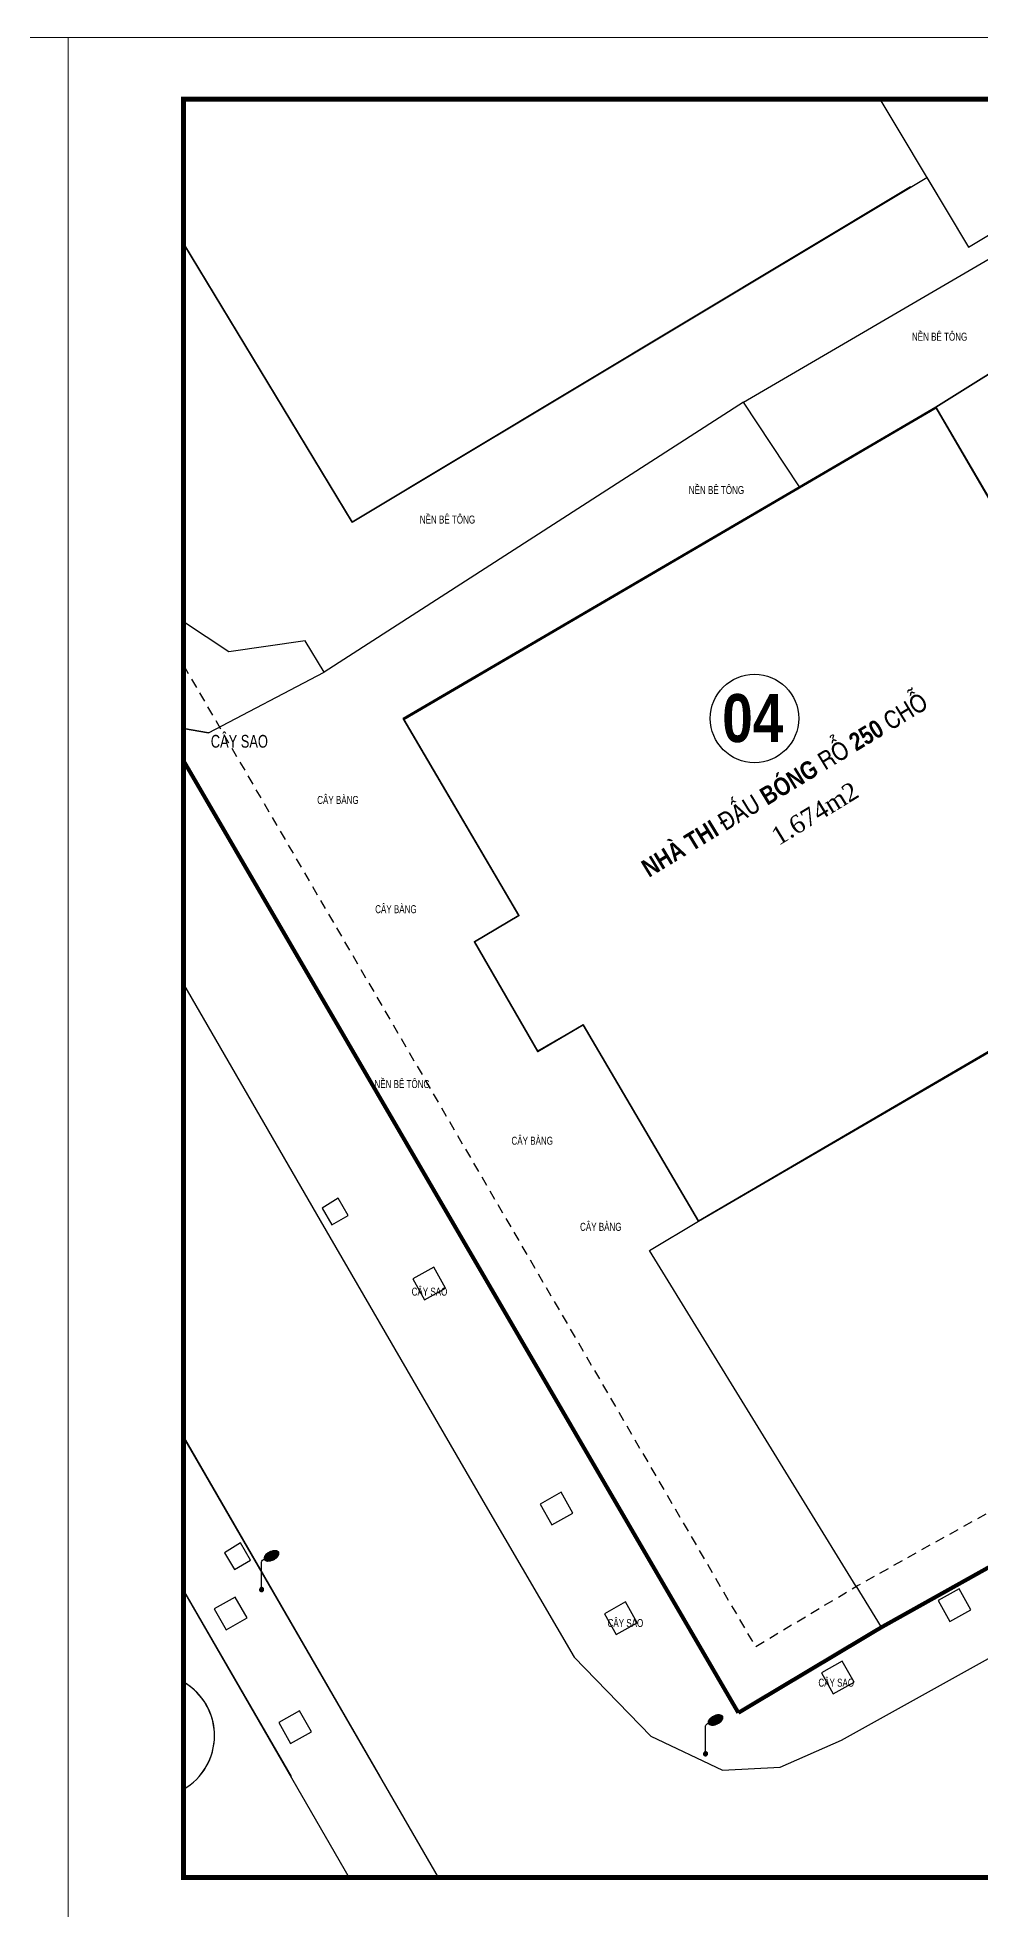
# Model space of a CAD drawing. Header units: millimetres. Extents: x 120 to 288, y 58 to 216.
# Drawn here: x 203.27 to 218, y 147.61 to 176.85 of the extents above; entities that cross this region are included whole.
import ezdxf

# ---------------------------------------------------------------- set-up
doc = ezdxf.new("R2010")
doc.units = ezdxf.units.MM
doc.header["$LTSCALE"] = 0.3
doc.header["$MEASUREMENT"] = 0
doc.linetypes.add('DASHDOTX2', pattern=[2, 1, -0.5, 0, -0.5])
doc.linetypes.add('DASHED2', pattern=[0.375, 0.25, -0.125])
doc.layers.get('DEFPOINTS').update_dxf_attribs({"linetype": 'CONTINUOUS', "lineweight": 13})
for name, color, linetype in [('HATCH1', 8, 'CONTINUOUS'), ('Ky hieu', 7, 'CONTINUOUS'), ('LAYER 1', 1, 'CONTINUOUS'), ('LAYER7', 7, 'CONTINUOUS'), ('THAY', 4, 'CONTINUOUS')]:
    doc.layers.add(name, color=color, linetype=linetype)
doc.styles.add('DIM', font='vavon.TTF')
doc.linetypes.add('FENCELINE2', pattern='A,0.25,-0.1,[132,ltypeshp.shx,S=0.1,R=0,X=-0.1,Y=0],-0.1,1', length=1.45)

# ---------------------------------------------------------------- blocks, each defined once
blk = doc.blocks.new('Cot den')
at = {"layer": 'Ky hieu', "color": 5, "linetype": 'Continuous'}
for p, q in [((474185.96, 1112245.03), (474185.99, 1112245.09)), ((474185.96, 1112242.67), (474185.96, 1112245.03)), ((474185.99, 1112245.09), (474186.05, 1112245.17)), ((474186.05, 1112245.17), (474186.13, 1112245.23)), ((474186.13, 1112245.23), (474186.19, 1112245.25))]:
    blk.add_line(p, q, dxfattribs=at)
mesh = blk.add_polyface(dxfattribs=at)
corners = [(474186.29, 1112245.16), (474186.24, 1112245.2), (474186.32, 1112245.15), (474186.22, 1112245.22), (474186.39, 1112245.12), (474186.2, 1112245.25), (474186.43, 1112245.12), (474186.19, 1112245.29), (474186.49, 1112245.1), (474186.18, 1112245.32), (474186.53, 1112245.11), (474186.19, 1112245.36), (474186.6, 1112245.11), (474186.19, 1112245.39), (474186.63, 1112245.11), (474186.2, 1112245.43), (474186.71, 1112245.12), (474186.22, 1112245.48), (474186.77, 1112245.14), (474186.25, 1112245.53), (474186.84, 1112245.16), (474186.27, 1112245.57), (474186.9, 1112245.18), (474186.31, 1112245.62), (474186.97, 1112245.21), (474186.34, 1112245.65), (474187.02, 1112245.24), (474186.4, 1112245.7), (474187.09, 1112245.27), (474186.43, 1112245.73), (474187.12, 1112245.3), (474186.5, 1112245.78), (474187.2, 1112245.35), (474186.54, 1112245.8), (474187.23, 1112245.38), (474186.61, 1112245.84), (474187.28, 1112245.42), (474186.66, 1112245.87), (474187.31, 1112245.46), (474186.73, 1112245.9), (474187.35, 1112245.51), (474186.79, 1112245.92), (474187.38, 1112245.55), (474186.85, 1112245.94), (474187.4, 1112245.6), (474186.92, 1112245.96), (474187.42, 1112245.64), (474186.99, 1112245.97), (474187.44, 1112245.69), (474187.03, 1112245.97), (474187.44, 1112245.72), (474187.1, 1112245.97), (474187.44, 1112245.76), (474187.13, 1112245.97), (474187.43, 1112245.79), (474187.42, 1112245.82), (474187.2, 1112245.96), (474187.42, 1112245.82), (474187.4, 1112245.85), (474187.24, 1112245.96), (474187.38, 1112245.88), (474187.3, 1112245.93), (474187.33, 1112245.92)]
mesh.append_faces([[corners[k] for k in face] for face in [(0, 0, 2, 1), (1, 2, 4, 3), (3, 4, 6, 5), (5, 6, 8, 7), (7, 8, 10, 9), (9, 10, 12, 11), (11, 12, 14, 13), (13, 14, 16, 15), (15, 16, 18, 17), (17, 18, 20, 19), (19, 20, 22, 21), (21, 22, 24, 23), (23, 24, 26, 25), (25, 26, 28, 27), (27, 28, 30, 29), (29, 30, 32, 31), (31, 32, 34, 33), (33, 34, 36, 35), (35, 36, 38, 37), (37, 38, 40, 39), (39, 40, 42, 41), (41, 42, 44, 43), (43, 44, 46, 45), (45, 46, 48, 47), (47, 48, 50, 49), (49, 50, 52, 51), (51, 52, 54, 53), (53, 54, 57, 56), (56, 55, 58, 59), (59, 58, 60, 61), (61, 60, 62, 62)]], dxfattribs={"vtx0": -1, "vtx2": -1, "color": 5})
mesh = blk.add_polyface(dxfattribs=at)
corners = [(474185.87, 1112242.53), (474185.86, 1112242.54), (474185.9, 1112242.51), (474185.85, 1112242.55), (474185.91, 1112242.51), (474185.83, 1112242.57), (474185.93, 1112242.5), (474185.82, 1112242.58), (474185.94, 1112242.5), (474185.82, 1112242.59), (474185.96, 1112242.5), (474185.81, 1112242.61), (474185.98, 1112242.5), (474185.8, 1112242.62), (474186, 1112242.5), (474185.8, 1112242.64), (474186.01, 1112242.51), (474185.8, 1112242.66), (474186.03, 1112242.51), (474185.8, 1112242.67), (474186.04, 1112242.52), (474185.8, 1112242.67), (474186.06, 1112242.53), (474185.8, 1112242.69), (474186.06, 1112242.54), (474185.8, 1112242.7), (474186.08, 1112242.55), (474185.81, 1112242.72), (474186.09, 1112242.56), (474185.81, 1112242.73), (474186.11, 1112242.58), (474185.82, 1112242.75), (474186.11, 1112242.58), (474185.82, 1112242.76), (474186.12, 1112242.61), (474185.84, 1112242.78), (474186.12, 1112242.62), (474185.85, 1112242.79), (474186.13, 1112242.64), (474185.86, 1112242.8), (474186.13, 1112242.65), (474185.87, 1112242.81), (474186.13, 1112242.67), (474185.89, 1112242.82), (474186.13, 1112242.68), (474185.9, 1112242.83), (474186.13, 1112242.7), (474185.92, 1112242.83), (474186.13, 1112242.72), (474185.93, 1112242.84), (474186.12, 1112242.73), (474185.95, 1112242.84), (474186.11, 1112242.75), (474185.96, 1112242.84), (474186.11, 1112242.76), (474185.99, 1112242.84), (474186.1, 1112242.77), (474186, 1112242.84), (474186.08, 1112242.79), (474186.02, 1112242.83), (474186.07, 1112242.8), (474186.03, 1112242.83), (474186.06, 1112242.81)]
mesh.append_faces([[corners[k] for k in face] for face in [(0, 0, 2, 1), (1, 2, 4, 3), (3, 4, 6, 5), (5, 6, 8, 7), (7, 8, 10, 9), (9, 10, 12, 11), (11, 12, 14, 13), (13, 14, 16, 15), (15, 16, 18, 17), (17, 18, 20, 19), (21, 20, 22, 23), (23, 22, 24, 25), (25, 24, 26, 27), (27, 26, 28, 29), (29, 28, 30, 31), (31, 30, 32, 33), (33, 32, 34, 35), (35, 34, 36, 37), (37, 36, 38, 39), (39, 38, 40, 41), (41, 40, 42, 43), (43, 42, 44, 45), (45, 44, 46, 47), (47, 46, 48, 49), (49, 48, 50, 51), (51, 50, 52, 53), (53, 52, 54, 55), (55, 54, 56, 57), (57, 56, 58, 59), (59, 58, 60, 61), (61, 60, 62, 62)]], dxfattribs={"vtx0": -1, "vtx2": -1, "color": 5})

msp = doc.modelspace()

# ---------------------------------------------------------------- linework, layer by layer
at = {"layer": 'DEFPOINTS', "linetype": 'Continuous', "ltscale": 0.08}
for points in [[(161.74885, 147.14536), (203.74885, 147.14536), (203.74885, 176.84536), (161.74885, 176.84536)], [(203.74885, 147.14536), (245.74885, 147.14536), (245.74885, 176.84536), (203.74885, 176.84536)]]:
    msp.add_lwpolyline(points, close=True, dxfattribs=at)
at = {"layer": 'HATCH1', "linetype": 'FENCELINE2', "ltscale": 2}
for points in [[(214.29266, 171.14887), (222.40614, 175.88282)], [(215.16667, 169.82521), (214.29266, 171.14887)], [(205.54885, 152.59019), (207.22837, 149.68356)]]:
    msp.add_lwpolyline(points, dxfattribs=at)
at = {"layer": 'HATCH1', "ltscale": 5}
for points in [[(216.4248, 175.88282), (217.44257, 174.1809), (217.80809, 173.57179), (217.80716, 173.57124), (221.65921, 175.88282)], [(205.54885, 173.62866), (208.18133, 169.27458), (217.15596, 174.66017)], [(221.89457, 163.21569), (217.29663, 171.07354)], [(205.54885, 166.05036), (205.93778, 165.98457), (207.74782, 166.93476), (207.45145, 167.42371), (206.25961, 167.24991), (205.54885, 167.7161)], [(205.54885, 165.55558), (214.06304, 150.93653)], [(205.54885, 162.0592), (207.6813, 158.36758), (210.29692, 153.86481), (211.64881, 151.54779), (212.8484, 150.31658), (213.96808, 149.78445), (214.86674, 149.83302), (215.82635, 150.25173), (218.96558, 151.99809), (232.76634, 159.71189), (237.32708, 162.27229), (239.94924, 163.7287)], [(208.62323, 149.68356), (205.54885, 155.00254)], [(205.54885, 154.97885), (209.52452, 148.10791)], [(208.13882, 148.10791), (205.54885, 152.59019)]]:
    msp.add_lwpolyline(points, dxfattribs=at)
at = {"layer": 'HATCH1', "linetype": 'Continuous', "ltscale": 0.7}
for points in [[(217.15596, 174.66017), (217.80716, 173.57124), (219.24416, 174.43356)], [(216.90203, 174.51113), (208.18133, 169.27458), (205.54885, 173.62866)], [(221.90243, 163.20225), (223.51206, 164.16228), (218.8222, 172.02547), (217.29663, 171.07354), (221.90243, 163.20225)], [(221.90243, 163.20225), (217.29663, 171.07354), (208.98014, 166.20723), (210.78714, 163.13066), (210.09162, 162.72214), (211.08273, 161.00628), (211.79067, 161.42208), (213.59128, 158.3564), (221.90243, 163.20225)]]:
    msp.add_lwpolyline(points, dxfattribs=at)
at = {"layer": 'HATCH1', "ltscale": 5}
msp.add_lwpolyline([(208.98014, 166.20723), (217.29663, 171.07354), (218.8222, 172.02547), (218.5989, 172.39986), (220.76675, 173.73885), (225.90127, 165.13012), (223.73343, 163.79113), (223.51206, 164.16228), (213.59128, 158.3564), (211.79067, 161.42208), (211.07975, 161.01144), (210.09162, 162.72214), (210.78714, 163.13066)], close=True, dxfattribs=at)
at = {"layer": 'HATCH1'}
for points in [[(214.29266, 171.14887), (207.74782, 166.93476)], [(205.93778, 165.98457), (207.74782, 166.93476), (207.45145, 167.42371), (206.25961, 167.24991), (205.54885, 167.7161)], [(205.93778, 165.98457), (205.54885, 166.05036)], [(205.54885, 162.0592), (207.6813, 158.36758), (210.29692, 153.86481), (211.64881, 151.54779), (212.8484, 150.31658), (213.96808, 149.78445), (214.86674, 149.83302), (215.82635, 150.25173), (218.96558, 151.99809), (232.76634, 159.71189), (237.32708, 162.27229), (239.94924, 163.7287)], [(208.62323, 149.68356), (205.54885, 155.00254)]]:
    msp.add_lwpolyline(points, dxfattribs=at)
at = {"layer": 'HATCH1', "lineweight": 35}
msp.add_lwpolyline([(208.98815, 166.19359), (217.30462, 171.05988), (221.88783, 163.18506), (213.59128, 158.3564), (211.79067, 161.42208), (211.08273, 161.00628), (210.09162, 162.72214), (210.78714, 163.13066)], close=True, dxfattribs=at)
at = {"layer": 'HATCH1', "linetype": 'FENCELINE2'}
for points in [[(216.0562, 152.65463), (212.82875, 157.89972), (213.59128, 158.3564), (222.38919, 163.47685), (226.07292, 157.39499)], [(226.07292, 157.39499), (216.44928, 152.01582), (216.05255, 152.66056)]]:
    msp.add_lwpolyline(points, dxfattribs=at)
at = {"layer": 'HATCH1'}
for points in [[(207.86664, 158.30116), (208.11857, 158.44624), (207.96322, 158.715), (207.71261, 158.55875)], [(209.31415, 157.12948), (209.64088, 157.31353), (209.45683, 157.64026), (209.1301, 157.45621)], [(211.30239, 153.61349), (211.62912, 153.79754), (211.44507, 154.12428), (211.11834, 153.94023)], [(206.34498, 152.91799), (206.59691, 153.06307), (206.44157, 153.33183), (206.19095, 153.17558)], [(206.34498, 152.91799), (206.59691, 153.06307), (206.44157, 153.33183), (206.19095, 153.17558)], [(206.21449, 151.97667), (206.54122, 152.16072), (206.35717, 152.48745), (206.03044, 152.3034)], [(212.30743, 151.90055), (212.63416, 152.0846), (212.45011, 152.41133), (212.12338, 152.22728)], [(217.51755, 152.10583), (217.84428, 152.28988), (217.66023, 152.61661), (217.3335, 152.43256)], [(215.69408, 150.97474), (216.02082, 151.15879), (215.83677, 151.48553), (215.51003, 151.30148)], [(207.22015, 150.19935), (207.54688, 150.3834), (207.36283, 150.71014), (207.0361, 150.52609)]]:
    msp.add_lwpolyline(points, close=True, dxfattribs=at)
at = {"layer": 'HATCH1', "ltscale": 5, "elevation": 1.28868}
msp.add_lwpolyline([(205.54885, 149.48528, 0.5792549), (205.54885, 151.15949, 0.47491297)], format="xyb", dxfattribs=at)
at = {"layer": 'HATCH1'}
msp.add_circle((214.46607, 166.20944), 0.69089, dxfattribs=at)
at = {"layer": 'HATCH1', "linetype": 'Continuous', "ltscale": 0.7}
msp.add_arc((205.06873, 150.32238, 1.28868), 0.96502, 318.548958, 60.163556, dxfattribs=at)
msp.add_arc((205.06873, 150.32238, 1.28868), 0.96502, 318.548958, 60.163556, dxfattribs=at)
msp.add_arc((205.06873, 150.32238, 1.28868), 0.96502, 318.548958, 60.163556, dxfattribs=at)
at = {"layer": 'LAYER 1', "linetype": 'DASHED2', "lineweight": -2, "ltscale": 2, "flags": 128}
msp.add_lwpolyline([(205.54885, 167.04076), (214.48021, 151.71265), (216.07384, 152.66518), (225.68494, 158.03734), (226.36969, 158.48306), (228.95422, 159.95321), (231.34751, 161.31457), (233.48042, 162.57894), (235.20971, 163.60404), (235.52051, 163.78828), (235.62041, 163.84781), (236.20577, 164.17473), (237.50729, 164.90163), (238.91874, 165.68993), (239.94924, 166.26547)], dxfattribs=at)
at = {"layer": 'LAYER7', "linetype": 'Continuous', "const_width": 0.08}
msp.add_lwpolyline([(244.74885, 175.88282), (205.54885, 175.88282), (205.54885, 148.10791), (244.74885, 148.10791)], close=True, dxfattribs=at)
at = {"layer": 'THAY', "linetype": 'DASHDOTX2', "lineweight": -2, "const_width": 0.0625, "flags": 128}
for points in [[(205.54885, 165.55103), (214.21401, 150.67978)], [(214.21401, 150.67978), (216.44928, 152.01582), (226.07292, 157.39499), (226.76003, 157.84225), (229.32505, 159.30129), (231.72418, 160.66597), (233.86287, 161.93377), (235.59216, 162.95887), (235.90369, 163.14355), (235.9953, 163.19813), (236.57148, 163.51993), (237.873, 164.24683), (239.28444, 165.03513), (239.94924, 165.40642)]]:
    msp.add_lwpolyline(points, dxfattribs=at)

# ---------------------------------------------------------------- block references
at = {"layer": 'HATCH1', "xscale": 0.1840123527836113, "yscale": 0.1840123529109405, "zscale": 0.1840123527934577}
for p in [(-87049.30625, -204513.78761), (-87042.37369, -204516.35138)]:
    msp.add_blockref('Cot den', p, dxfattribs=at)

# ---------------------------------------------------------------- texts
at = {"layer": 'HATCH1', "style": 'DIM', "width": 0.75}
for s, height, p in [('NEÀN BEÂ TOÂNG', 0.1250012, (216.92476, 172.10874)), ('NEÀN BEÂ TOÂNG', 0.1250012, (213.4401, 169.71452)), ('NEÀN BEÂ TOÂNG', 0.1250012, (209.23965, 169.25318)), ('CAÂY SAO', 0.200002, (205.97599, 165.75269)), ('CAÂY BAØNG', 0.125001, (207.63749, 164.87402)), ('CAÂY BAØNG', 0.125001, (208.54264, 163.16806)), ('NEÀN BEÂ TOÂNG', 0.1250012, (208.53119, 160.43698)), ('CAÂY BAØNG', 0.125001, (210.67149, 159.55186)), ('CAÂY BAØNG', 0.125001, (211.74201, 158.20693)), ('CAÂY SAO', 0.125001, (209.11219, 157.19433)), ('CAÂY SAO', 0.125001, (212.17154, 152.01953)), ('CAÂY SAO', 0.125001, (215.46387, 151.08765))]:
    msp.add_text(s, height=height, dxfattribs=at).set_placement(p)
at = {"layer": 'HATCH1', "linetype": 'DASHDOTX2', "width": 17.3044641, "attachment_point": 2, "rotation": 31.335783}
for s, insert, char_height in [('{\\fVNI-Helve-Condense|b1|i0|c0|p2;\\H0.5625x;NHAØ THI ÑAÁU BOÙNG ROÅ 250 CHOÃ}', (214.86213, 165.29309), 0.5000024), ('{\\fTimes New Roman|b0|i0|c0|p18;1.674m2}', (215.33473, 164.84659), 0.28125)]:
    msp.add_mtext(s, dxfattribs=dict(at, insert=insert, char_height=char_height))
at = {"layer": 'HATCH1', "linetype": 'DASHDOTX2', "insert": (214.43977, 166.59001), "char_height": 0.7500035, "width": 17.3044641, "attachment_point": 2}
msp.add_mtext('{\\fVNI-Helve-Condense|b1|i0|c0|p2;04}', dxfattribs=at)

doc.saveas('drawing.dxf')
